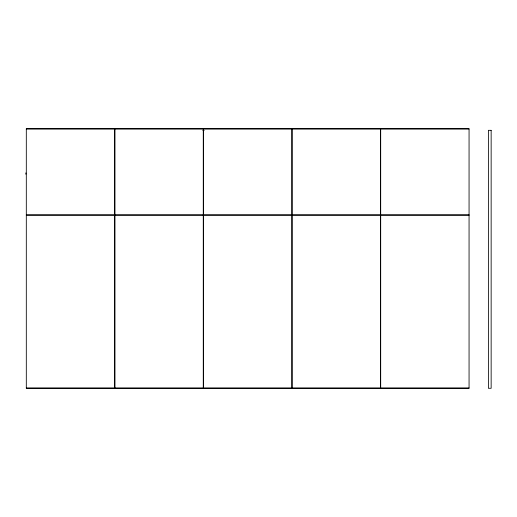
<?xml version="1.0" encoding="UTF-8"?>
<svg xmlns="http://www.w3.org/2000/svg" width="517" height="517" viewBox="0 0 517 517"><rect width="100%" height="100%" fill="white"/><g stroke="black" fill="none" stroke-linecap="round" stroke-linejoin="round"><path stroke-width="0.78" d="M26.309 128.985L114.677 128.985M114.903 128.985L203.271 128.985M203.504 128.985L291.866 128.985M292.099 128.985L380.46 128.985M380.693 128.985L469.061 128.985M202.813 130.323L204.189 130.323M26.309 214.917L114.677 214.917L114.677 128.714L26.309 128.714L26.309 388.286L469.061 388.286L469.061 128.714L380.693 128.714L380.693 214.917L469.061 214.917M203.271 214.917L114.903 214.917L114.903 128.714L203.271 128.714L203.271 388.286M203.504 214.917L291.866 214.917L291.866 128.714L203.504 128.714L203.504 388.286M26.309 215.143L114.677 215.143L114.677 388.286M203.271 215.143L114.903 215.143L114.903 388.286M203.504 215.143L291.866 215.143L291.866 388.286M469.061 215.143L380.693 215.143L380.693 388.286M26.309 388.015L114.677 388.015M114.903 388.015L203.271 388.015M203.504 388.015L291.866 388.015M292.099 388.015L380.46 388.015M380.693 388.015L469.061 388.015M380.46 388.286L380.46 215.143L292.099 215.143L292.099 388.286M25.85 172.904L25.85 174.229M380.46 128.714L292.099 128.714L292.099 214.917L380.46 214.917L380.46 128.714M491.15 130.323L488.391 130.323L488.391 388.286L491.15 388.286L491.15 130.323"/></g></svg>
